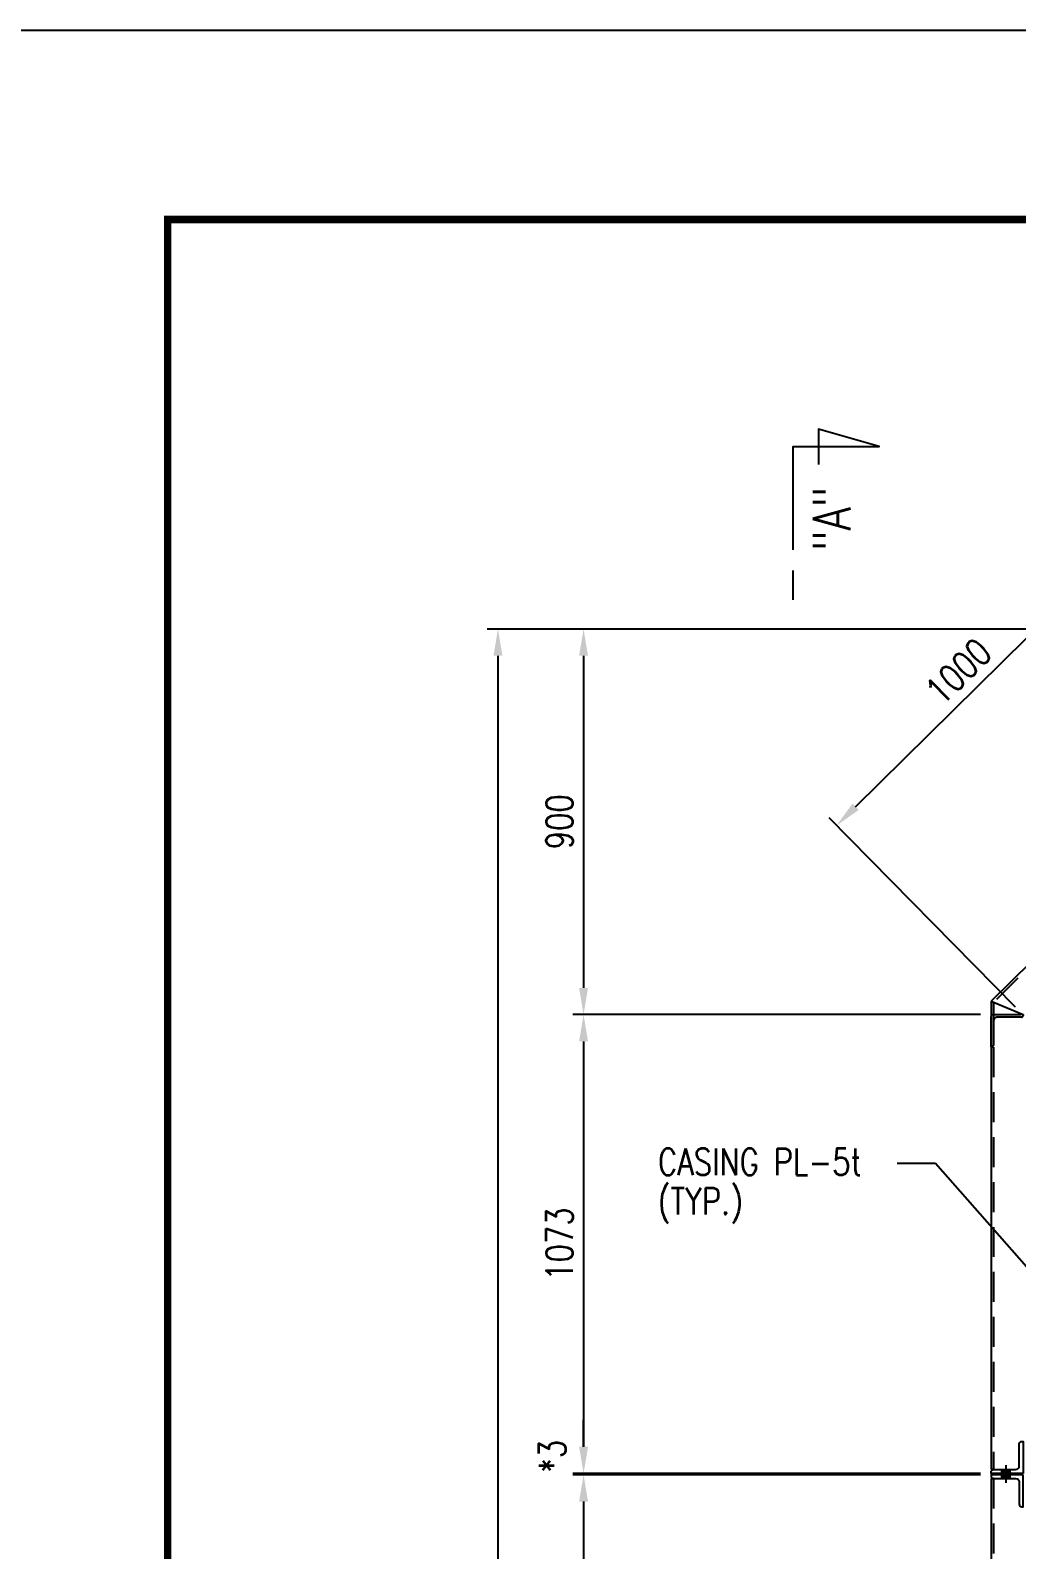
# Model space of a CAD drawing. Header units: millimetres. Extents: x 0 to 134087, y -49114 to 20834.
# Drawn here: x 24023 to 26328, y -37793 to -34243 of the extents above; entities that cross this region are included whole.
import ezdxf
from ezdxf.enums import TextEntityAlignment as Align

# ---------------------------------------------------------------- set-up
doc = ezdxf.new("R2010")
doc.units = ezdxf.units.MM
doc.header["$LTSCALE"] = 35
doc.linetypes.add('JNK-CENTER', pattern=[34, 30, -1.5, 1, -1.5])
doc.linetypes.add('JNK-HIDDEN', pattern=[3, 2, -1])
for name, color, linetype in [('CEN-R', 1, 'JNK-CENTER'), ('CON-C', 4, 'Continuous'), ('CON-G', 3, 'Continuous'), ('CON-W', 7, 'Continuous'), ('CON-Y', 2, 'Continuous'), ('Dim-W', 7, 'Continuous'), ('HID-Y', 2, 'JNK-HIDDEN'), ('STL-OBJT', 7, 'Continuous'), ('TXTT-C', 4, 'Continuous')]:
    doc.layers.add(name, color=color, linetype=linetype)
doc.styles.add('SIMPLEX', font='simplex.shx', dxfattribs={"width": 0.8})
doc.dimstyles.new('DIM25', dxfattribs={"dimscale": 25, "dimtxt": 2.5, "dimasz": 2.5, "dimexe": 1, "dimexo": 1, "dimgap": 1, "dimtad": 1, "dimdec": 1, "dimdsep": 46, "dimtxsty": 'SIMPLEX', "dimcen": 0, "dimclrt": 2, "dimazin": 2, "dimtfac": 1, "dimtdec": 1, "dimtix": 1, "dimtmove": 2, "dimatfit": 0, "dimfxl": 0.18, "dimtolj": 1, "dimtzin": 0, "dimarcsym": 0})

# ---------------------------------------------------------------- blocks, each defined once
blk = doc.blocks.new('TITLE')
at = {"color": 7}
blk.add_line((841, 594.85), (0, 594.85), dxfattribs=at)
at = {"color": 7, "const_width": 0.707}
for points in [[(28.29, 17.68), (28.29, 577.52)], [(823.32, 577.17), (27.94, 577.17)]]:
    blk.add_lwpolyline(points, dxfattribs=at)
blk = doc.blocks.new('*D2316')
at = {"layer": 'DEFPOINTS', "color": 0, "transparency": 16777216}
for p in [(27255.6, -35641.7), (25315.8, -36542.7), (26267.8, -36542.7)]:
    blk.add_point(p, dxfattribs=at)
at = {"layer": 'Dim-W', "color": 0, "lineweight": -2, "transparency": 16777216}
for p, q in [((27230.6, -35641.7), (25290.8, -35641.7)), ((25315.8, -35704.2), (25315.8, -36480.2)), ((26242.8, -36542.7), (25290.8, -36542.7))]:
    blk.add_line(p, q, dxfattribs=at)
at = {"layer": 'Dim-W', "color": 0, "transparency": 16777216}
for points in [[(25305.4, -35704.2), (25326.2, -35704.2), (25315.8, -35641.7)], [(25305.4, -36480.2), (25326.2, -36480.2), (25315.8, -36542.7)]]:
    blk.add_solid(points, dxfattribs=at)
at = {"layer": 'Dim-W', "color": 2, "transparency": 16777216, "insert": (25259.6, -36092.2), "char_height": 62.5, "attachment_point": 5, "rotation": 90, "style": 'SIMPLEX', "bg_fill": 3, "box_fill_scale": 1.1, "bg_fill_color": 256, "bg_fill_true_color": 13158600, "bg_fill_transparency": 0}
blk.add_mtext('\\A1;900', dxfattribs=at)
blk = doc.blocks.new('*D2317')
at = {"layer": 'DEFPOINTS', "color": 0, "transparency": 16777216}
for p in [(26267.8, -36542.7), (25315.8, -37614.7), (26267.8, -37614.7)]:
    blk.add_point(p, dxfattribs=at)
at = {"layer": 'Dim-W', "color": 0, "lineweight": -2, "transparency": 16777216}
for p, q in [((26242.8, -36542.7), (25290.8, -36542.7)), ((25315.8, -36605.2), (25315.8, -37552.2)), ((26242.8, -37614.7), (25290.8, -37614.7))]:
    blk.add_line(p, q, dxfattribs=at)
at = {"layer": 'Dim-W', "color": 0, "transparency": 16777216}
for points in [[(25305.4, -36605.2), (25326.2, -36605.2), (25315.8, -36542.7)], [(25305.4, -37552.2), (25326.2, -37552.2), (25315.8, -37614.7)]]:
    blk.add_solid(points, dxfattribs=at)
at = {"layer": 'Dim-W', "color": 2, "transparency": 16777216, "insert": (25259.6, -37078.7), "char_height": 62.5, "attachment_point": 5, "rotation": 90, "style": 'SIMPLEX', "bg_fill": 3, "box_fill_scale": 1.1, "bg_fill_color": 256, "bg_fill_true_color": 13158600, "bg_fill_transparency": 0}
blk.add_mtext('\\A1;1073', dxfattribs=at)
blk = doc.blocks.new('*D2318')
at = {"layer": 'DEFPOINTS', "color": 0, "transparency": 16777216}
for p in [(25315.8, -37614.7), (25315.8, -37617.7), (25315.8, -37617.7)]:
    blk.add_point(p, dxfattribs=at)
at = {"layer": 'Dim-W', "color": 0, "lineweight": -2, "transparency": 16777216}
for p, q in [((25315.8, -37552.2), (25315.8, -37489.7)), ((25315.8, -37614.7), (25315.8, -37617.7)), ((25315.8, -37680.2), (25315.8, -37742.7))]:
    blk.add_line(p, q, dxfattribs=at)
at = {"layer": 'Dim-W', "color": 0, "transparency": 16777216}
for points in [[(25305.4, -37552.2), (25326.2, -37552.2), (25315.8, -37614.7)], [(25305.4, -37680.2), (25326.2, -37680.2), (25315.8, -37617.7)]]:
    blk.add_solid(points, dxfattribs=at)
at = {"layer": 'Dim-W', "color": 2, "transparency": 16777216, "insert": (25242.6, -37574.5), "char_height": 62.5, "attachment_point": 5, "rotation": 90, "style": 'SIMPLEX', "bg_fill": 3, "box_fill_scale": 1.1, "bg_fill_color": 256, "bg_fill_true_color": 13158600, "bg_fill_transparency": 0}
blk.add_mtext('\\A1;*3', dxfattribs=at)
blk = doc.blocks.new('*D2319')
at = {"layer": 'DEFPOINTS', "color": 0, "transparency": 16777216}
for p in [(27255.6, -35641.7), (25115.8, -41058.7), (26252.8, -41058.7)]:
    blk.add_point(p, dxfattribs=at)
at = {"layer": 'Dim-W', "color": 0, "lineweight": -2, "transparency": 16777216}
for p, q in [((27230.6, -35641.7), (25090.8, -35641.7)), ((25115.8, -35704.2), (25115.8, -40996.2)), ((26227.8, -41058.7), (25090.8, -41058.7))]:
    blk.add_line(p, q, dxfattribs=at)
at = {"layer": 'Dim-W', "color": 0, "transparency": 16777216}
for points in [[(25105.4, -35704.2), (25126.2, -35704.2), (25115.8, -35641.7)], [(25105.4, -40996.2), (25126.2, -40996.2), (25115.8, -41058.7)]]:
    blk.add_solid(points, dxfattribs=at)
at = {"layer": 'Dim-W', "color": 2, "transparency": 16777216, "insert": (25059.6, -38352.7), "char_height": 62.5, "attachment_point": 5, "rotation": 90, "style": 'SIMPLEX', "bg_fill": 3, "box_fill_scale": 1.1, "bg_fill_color": 256, "bg_fill_true_color": 13158600, "bg_fill_transparency": 0}
blk.add_mtext('\\A1;5417', dxfattribs=at)
blk = doc.blocks.new('SECMARK2')
at = {"layer": 'TXTT-C'}
blk.add_line((0, 0), (-2.72, 0), dxfattribs=at)
blk.add_lwpolyline([(-4.67, 0), (-14.32, 0), (-14.32, 8.05), (-15.93, 2.38), (-12.63, 2.38)], dxfattribs=at)
at = {"layer": 'TXTT-C', "style": 'SIMPLEX', "width": 1.17}
blk.add_attdef('TAG', text='', height=3.5, dxfattribs=at).set_placement((-7.82, 1.36), align=Align.CENTER)
blk = doc.blocks.new('*D2334')
at = {"layer": 'DEFPOINTS', "color": 0, "transparency": 16777216}
for p in [(26267.8, -37617.7), (25315.8, -38971.7), (26267.8, -38971.7)]:
    blk.add_point(p, dxfattribs=at)
at = {"layer": 'Dim-W', "color": 0, "lineweight": -2, "transparency": 16777216}
for p, q in [((26242.8, -37617.7), (25290.8, -37617.7)), ((25315.8, -37680.2), (25315.8, -38909.2)), ((26242.8, -38971.7), (25290.8, -38971.7))]:
    blk.add_line(p, q, dxfattribs=at)
at = {"layer": 'Dim-W', "color": 0, "transparency": 16777216}
for points in [[(25305.4, -37680.2), (25326.2, -37680.2), (25315.8, -37617.7)], [(25305.4, -38909.2), (25326.2, -38909.2), (25315.8, -38971.7)]]:
    blk.add_solid(points, dxfattribs=at)
at = {"layer": 'Dim-W', "color": 2, "transparency": 16777216, "insert": (25259.6, -38294.7), "char_height": 62.5, "attachment_point": 5, "rotation": 90, "style": 'SIMPLEX', "bg_fill": 3, "box_fill_scale": 1.1, "bg_fill_color": 256, "bg_fill_true_color": 13158600, "bg_fill_transparency": 0}
blk.add_mtext('\\A1;1354', dxfattribs=at)
blk = doc.blocks.new('*D2343')
at = {"layer": 'DEFPOINTS', "color": 0, "transparency": 16777216}
for p in [(26618.4, -35398.5), (27001.8, -35786.9), (26342.8, -36542.7)]:
    blk.add_point(p, dxfattribs=at)
at = {"layer": 'Dim-W', "color": 0, "lineweight": -2, "transparency": 16777216}
for p, q in [((26984.2, -35769.1), (26600.9, -35380.7)), ((25951.2, -36057.1), (26574, -35442.4)), ((26325.2, -36524.9), (25889.2, -36083.2))]:
    blk.add_line(p, q, dxfattribs=at)
at = {"layer": 'Dim-W', "color": 0, "transparency": 16777216}
for points in [[(26566.6, -35435), (26581.3, -35449.9), (26618.4, -35398.5)], [(25943.9, -36049.7), (25958.6, -36064.5), (25906.8, -36101)]]:
    blk.add_solid(points, dxfattribs=at)
at = {"layer": 'Dim-W', "color": 2, "transparency": 16777216, "insert": (26191.7, -35740.8), "char_height": 62.5, "attachment_point": 5, "rotation": 44.6278, "style": 'SIMPLEX', "bg_fill": 3, "box_fill_scale": 1.1, "bg_fill_color": 256, "bg_fill_true_color": 13158600, "bg_fill_transparency": 0}
blk.add_mtext('\\A1;1000', dxfattribs=at)

msp = doc.modelspace()

# ---------------------------------------------------------------- hatches: boundary and pattern name
at = {"layer": 'CON-W'}
h = msp.add_hatch(color=256, dxfattribs=at)
h.paths.add_polyline_path([(26293.2559, -37605.6754), (26312.2559, -37605.6754), (26312.2559, -37614.6754), (26293.2559, -37614.6754)])
h.paths.add_polyline_path([(26293.2559, -37617.6754), (26312.2559, -37617.6754), (26312.2559, -37626.6754), (26293.2559, -37626.6754)])

# ---------------------------------------------------------------- linework, layer by layer
at = {"layer": 'CEN-R'}
msp.add_line((26302.7559, -37636.6754), (26302.7559, -37595.6754), dxfattribs=at)
at = {"layer": 'CON-G'}
for p, q in [((27224.8188, -35566.6754), (26267.7559, -36511.3834)), ((26267.7559, -36511.3834), (26267.7559, -37605.6754)), ((26267.7559, -36511.3834), (26342.7559, -36542.7352)), ((26273.7559, -37605.6754), (26267.7559, -37605.6754)), ((26267.7559, -37626.6754), (26267.7559, -38962.6754)), ((26273.7559, -37626.6754), (26267.7559, -37626.6754))]:
    msp.add_line(p, q, dxfattribs=at)
for points in [[(26342.7559, -37614.6754), (26267.7559, -37614.6754), (26267.7559, -37611.6754, -0.414213562), (26273.7559, -37605.6754), (26325.2559, -37605.6754, 0.414213562), (26333.7559, -37597.1754), (26333.7559, -37545.6754, -0.414213562), (26339.7559, -37539.6754), (26342.7559, -37539.6754)], [(26342.7559, -37617.6754), (26267.7559, -37617.6754), (26267.7559, -37620.6754, 0.414213562), (26273.7559, -37626.6754), (26325.2559, -37626.6754, -0.414213562), (26333.7559, -37635.1754), (26333.7559, -37686.6754, 0.414213562), (26339.7559, -37692.6754), (26342.7559, -37692.6754)]]:
    msp.add_lwpolyline(points, format="xyb", close=True, dxfattribs=at)
at = {"layer": 'HID-Y'}
for p, q in [((27227.2813, -35572.6754), (26273.7559, -36513.8916)), ((26273.7559, -36513.8916), (26273.7559, -37605.6754)), ((26293.2559, -37614.6754), (26293.2559, -37605.6754)), ((26293.2559, -37626.6754), (26293.2559, -37617.6754)), ((26312.2559, -37614.6754), (26312.2559, -37605.6754)), ((26312.2559, -37626.6754), (26312.2559, -37617.6754)), ((26273.7559, -37626.6754), (26273.7559, -38962.6754))]:
    msp.add_line(p, q, dxfattribs=at)
msp.add_lwpolyline([(26267.7559, -36542.7352), (26342.7559, -36542.7352), (26342.7559, -36544.7352, -0.414213562), (26338.7559, -36548.7352), (26282.2559, -36548.7352, 0.414213562), (26273.7559, -36557.2352), (26273.7559, -36613.7352, -0.414213562), (26269.7559, -36617.7352), (26267.7559, -36617.7352)], format="xyb", close=True, dxfattribs=at)

# ---------------------------------------------------------------- block references
at = {"linetype": 'ByBlock', "xscale": 24.99999999749996, "yscale": 24.99999999749996, "zscale": 24.99999999749996}
msp.add_blockref('TITLE', (23636.9795, -49114.431), dxfattribs=at)
at = {"layer": 'Dim-W'}
ref = msp.add_blockref('SECMARK2', (25805.4816, -35573.3869), dxfattribs=dict(at, xscale=25, yscale=25, zscale=25, rotation=270))
ref.add_attrib('TAG', '"A"', (25939.1483, -35459.3683), dxfattribs={"layer": 'CON-C', "height": 87.5, "rotation": 90, "style": 'SIMPLEX', "width": 0.8})

# ---------------------------------------------------------------- texts
at = {"layer": 'CON-Y', "style": 'SIMPLEX', "width": 0.8}
for s, p in [('CASING PL-5t', (25489.6105, -36917.7755)), ('(TYP.)', (25489.0247, -37009.7112))]:
    msp.add_text(s, height=62.5, dxfattribs=at).set_placement(p)

# ---------------------------------------------------------------- leaders
at = {"layer": 'STL-OBJT'}
msp.add_leader([(26443.1304, -37237.878), (26137.9559, -36890.6582), (26048.5339, -36890.6582)], dimstyle='DIM25', dxfattribs=at)

# ---------------------------------------------------------------- next in the draw order: dimensions: what is measured, and where the dimension line sits
at = {"layer": 'Dim-W'}
dim = msp.add_linear_dim(base=(25315.8303, -36542.7352), p1=(27255.5998, -35641.6754), p2=(26267.7559, -36542.7352), angle=90, text='900', dimstyle='DIM25', override={"dimdec": 0, "dimadec": 1, "dimazin": 3, "dimtdec": 0, "dimtix": 0, "dimtfill": 1}, dxfattribs=at)
dim.commit()
dim.dimension.update_dxf_attribs({"geometry": '*D2316', "text_midpoint": (25259.5803, -36092.2053)})

# ---------------------------------------------------------------- next in the draw order: dimensions: what is measured, and where the dimension line sits
dim = msp.add_linear_dim(base=(25315.8303, -37614.6754), p1=(26267.7559, -36542.7352), p2=(26267.7559, -37614.6754), angle=90, text='1073', dimstyle='DIM25', override={"dimdec": 0, "dimadec": 1, "dimazin": 3, "dimtdec": 0, "dimtix": 0, "dimtfill": 1}, dxfattribs=at)
dim.commit()
dim.dimension.update_dxf_attribs({"geometry": '*D2317', "text_midpoint": (25259.5803, -37078.7053)})

# ---------------------------------------------------------------- next in the draw order: dimensions: what is measured, and where the dimension line sits
dim = msp.add_linear_dim(base=(25315.8303, -37617.6754), p1=(25315.8303, -37614.6754), p2=(25315.8303, -37617.6754), angle=90, text='*<>', dimstyle='DIM25', override={"dimdec": 0, "dimadec": 1, "dimazin": 3, "dimtdec": 0, "dimtix": 0, "dimtfill": 1}, dxfattribs=at)
dim.commit()
dim.dimension.update_dxf_attribs({"geometry": '*D2318', "text_midpoint": (25242.6026, -37574.5426), "dimtype": 160})

# ---------------------------------------------------------------- next in the draw order: dimensions: what is measured, and where the dimension line sits
dim = msp.add_linear_dim(base=(25115.8303, -41058.6754), p1=(27255.5998, -35641.6754), p2=(26252.7559, -41058.6754), angle=90, dimstyle='DIM25', override={"dimdec": 0, "dimadec": 1, "dimazin": 3, "dimtdec": 0, "dimtix": 0, "dimtmove": 0, "dimtfill": 1}, dxfattribs=at)
dim.commit()
dim.dimension.update_dxf_attribs({"geometry": '*D2319', "text_midpoint": (25115.8303, -38352.6754), "dimtype": 160})

# ---------------------------------------------------------------- next in the draw order: dimensions: what is measured, and where the dimension line sits
dim = msp.add_linear_dim(base=(26618.4407, -35398.5343), p1=(26342.7559, -36542.7352), p2=(27001.7541, -35786.8606), angle=44.6277834, dimstyle='DIM25', override={"dimdec": 3, "dimtdec": 3, "dimtix": 0, "dimatfit": 2, "dimtfill": 1}, dxfattribs=at)
dim.commit()
dim.dimension.update_dxf_attribs({"geometry": '*D2343', "text_midpoint": (26191.6643, -35740.7637), "dimtype": 160})
dim = msp.add_linear_dim(base=(25315.8303, -38971.6754), p1=(26267.7559, -37617.6754), p2=(26267.7559, -38971.6754), angle=90, dimstyle='DIM25', override={"dimdec": 3, "dimtdec": 3, "dimtix": 0, "dimatfit": 2, "dimtfill": 1}, dxfattribs=at)
dim.commit()
dim.dimension.update_dxf_attribs({"geometry": '*D2334', "text_midpoint": (25259.5803, -38294.6754)})

doc.saveas('drawing.dxf')
